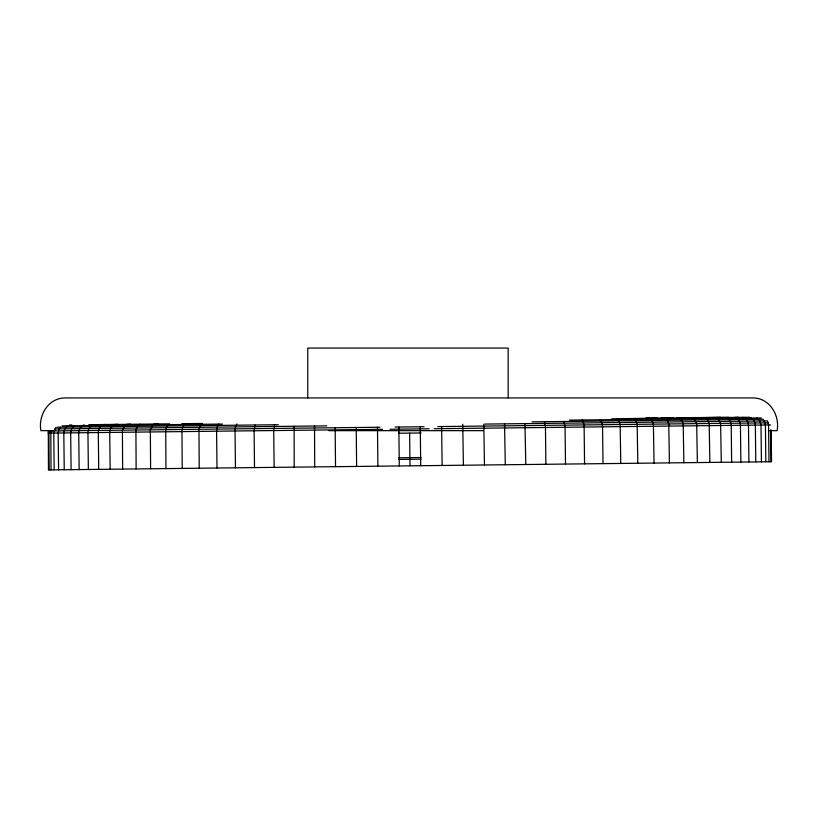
<?xml version="1.0" encoding="UTF-8"?>
<svg xmlns="http://www.w3.org/2000/svg" width="818" height="818" viewBox="0 0 818 818"><rect width="100%" height="100%" fill="white"/><g stroke="black" fill="none" stroke-linecap="round" stroke-linejoin="round"><path stroke-width="1.23" d="M377.487 427.272L377.896 466.188M356.219 427.507L356.628 466.434M335.155 427.753L335.533 466.669M314.531 426.014L314.705 466.914M771.18 429.992L771.538 461.73L48.466 469.931L48.303 431.004L380.002 427.241M48.937 430.994L49.1 469.921M50.839 430.974L51.013 469.9M294.102 426.239L294.214 467.139M274.541 424.767L273.713 430.565L274.132 467.375M255.063 424.992L254.101 430.789L254.521 467.589M56.043 427.252L54.008 430.943L53.753 433.059L54.172 469.869M236.934 423.898L235.523 426.904L235.042 431.004L235.461 467.814M218.692 424.102L217.128 427.119L216.586 431.209L217.005 468.019M60.43 427.2L59.182 428.908L58.17 433.008L58.589 469.818M74.428 425.738L71.657 428.765L70.675 432.865L71.094 469.675M67.649 425.82L64.816 428.847L63.814 432.947L64.233 469.757M140.226 424.174L137.465 426.321L135.911 430.012L136.136 468.939M84.193 424.808C80.829 425.892 78.712 429.327 78.733 432.773L79.152 469.583M738.112 417.221L734.799 417.425C738.184 418.427 740.382 421.812 740.443 425.268L740.863 462.078M676.65 417.906L729.022 417.354M95.788 424.583C91.268 423.949 87.823 428.468 87.945 432.671L88.364 469.481M105.788 424.491C101.34 423.877 98.17 428.499 98.293 432.558L98.712 469.358M118.027 424.327L88.722 424.757M130.553 424.184L126.943 424.327L125.389 425.166L122.414 430.166L122.639 469.092M158.058 423.877L154.438 424.01L153.038 424.849L150.359 429.849L150.604 468.775M661.21 417.988L673.142 417.916M189.122 423.54L185.522 423.663L184.285 424.491L181.944 429.491L182.209 468.417M611.731 418.826L657.682 418.11M635.964 418.499L633.469 418.581L635.811 420.667L637.181 424.317L637.805 463.244M620.289 418.652L616.731 418.765L618.889 420.861L620.167 424.511L620.77 463.438M648.48 418.131L645.934 418.162L749.472 417.262C752.908 418.223 755.3 421.567 755.351 425.094L755.771 461.904M685.361 417.712L720.832 417.313M69.52 424.982L71.769 424.951M181.831 423.704L202.261 423.468L200.154 425.616L198.958 429.297L199.234 468.223M62.066 425.881L222.343 424.061M569.512 420.125L761.313 417.947M57.137 427.241L278.284 424.726M532.027 421.843L762.99 419.225L765.116 422.865L765.413 424.982L765.832 461.792M54.786 428.959L326.75 425.871M485.002 424.072L767.448 420.871L768.583 424.951L769.002 461.751M395.084 427.068L424.041 426.74M437.865 426.587L768.276 422.834M48.057 433.121L382.517 429.327M390.063 429.245L429.102 428.796M434.143 428.744L770.484 424.931M398.468 433.233L421.178 432.978M398.744 457.773L421.076 457.518M398.816 459.409L421.045 459.164M54.847 430.657L40.9 430.657C37.996 415.135 48.61 397.65 65.481 397.937L752.519 397.937C769.39 397.65 780.004 415.135 777.1 430.657L769.247 430.657M328.836 430.657L482.947 430.657M742.724 417.344C746.128 418.315 748.439 421.679 748.49 425.176L748.91 461.986M725.74 417.528C729.083 418.56 731.169 421.965 731.22 425.37L731.64 462.18M715.566 417.65L718.756 419.726L720.617 423.376L721.302 462.293M704.329 417.773L707.386 419.859L709.186 423.499L709.86 462.426M692.038 417.916L694.983 420.002L696.701 423.642L697.365 462.569M678.766 418.07L681.568 420.145L683.214 423.796L683.868 462.722M664.543 418.223L667.202 420.309L668.766 423.959L669.41 462.886M649.431 418.397L651.936 420.483L653.398 424.133L654.032 463.06M756.947 417.998L759.891 420.953L761.006 425.033L761.425 461.843M600.32 419.777L601.946 422.753L602.58 426.832L602.999 463.642M582.079 419.982L583.551 422.957L584.134 427.037L584.553 463.847M563.97 421.485L565.064 427.262L565.483 464.062M544.491 421.71L545.463 427.477L545.872 464.287M524.972 423.622L525.79 464.512M504.542 423.857L505.299 464.747M483.786 424.092L484.471 464.982M462.753 424.327L463.387 465.227M441.638 426.536L442.109 465.462M420.268 426.781L420.718 465.708M770.536 430.002L770.904 461.73M409.634 433.111L410.002 465.831M399.286 465.953L398.857 427.027M165.972 468.602L165.717 429.675L167.107 425.984L169.561 423.847L114.663 424.47L113.037 425.299L110.594 428.325L109.724 432.425L110.144 469.235M508.162 397.937L508.162 348.069L307.752 348.069L307.752 397.937"/></g></svg>
